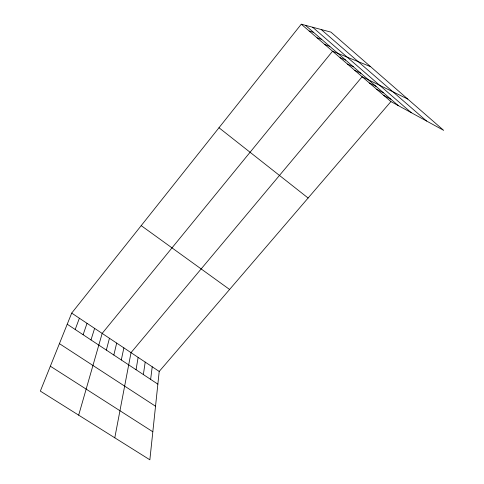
<?xml version="1.0" encoding="UTF-8"?>
<svg xmlns="http://www.w3.org/2000/svg" width="484" height="484" viewBox="0 0 484 484"><rect width="100%" height="100%" fill="white"/><g stroke="black" fill="none" stroke-linecap="round" stroke-linejoin="round"><path stroke-width="0.73" d="M390.915 101.579L159.212 371.44L149.858 459.8L40.335 391.108L71.699 313.1L301.272 24.2L330.911 32.113L443.665 130.347L390.915 101.579L301.272 24.2M150.639 379.365L152.224 366.781M143.367 374.562L145.2 362.099M136.052 369.728L138.134 357.386M114.787 437.802L131.025 352.648L362.135 76.738L407.746 99.051M121.29 359.969L123.874 347.881M113.843 355.044L116.68 343.083M106.347 350.089L109.445 338.262M78.674 415.157L102.166 333.409L332.575 51.219L370.581 66.671M90.986 339.937L94.622 328.376M83.115 334.734L87.029 323.318M75.195 329.501L79.388 318.224M309.179 31.024L313.59 32.392M317.032 37.806L321.739 39.434M324.831 44.534L329.834 46.428M340.04 57.663L345.6 60.058M347.451 64.063L353.29 66.701M354.82 70.422L360.919 73.302M369.401 83.012L376.026 86.358M376.619 89.244L383.503 92.819M383.788 95.433L390.927 99.238M50.348 366.206L152.823 431.764M59.417 343.646L155.527 406.221M67.222 324.232L157.863 384.145M71.699 313.1L159.212 371.44M141.207 225.635L229.591 289.468M218.986 127.752L308.114 198.017M312.64 27.237L411.291 112.693M305.386 25.295L398.302 105.609M321.231 29.53L426.573 121.024"/></g></svg>
